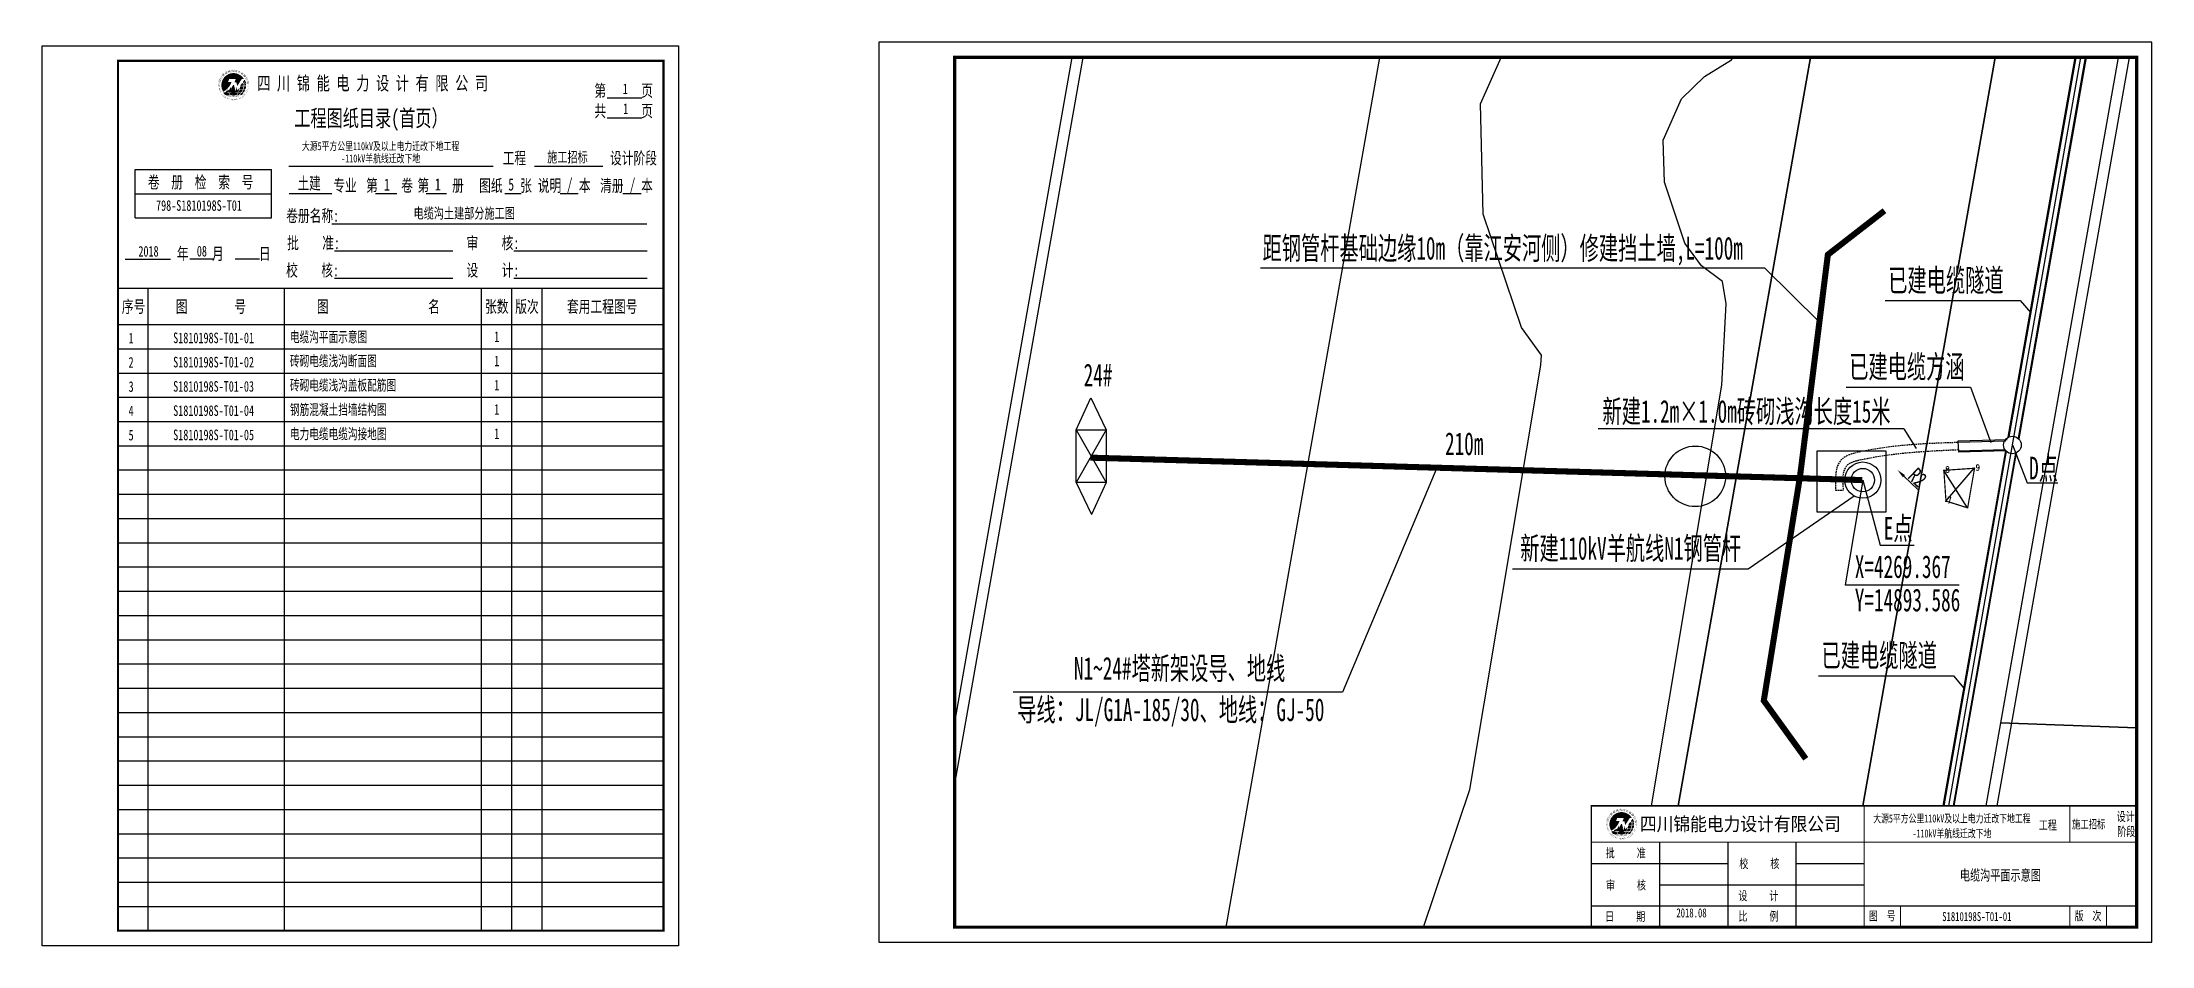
# Model space of a CAD drawing. Extents: x 468464 to 890083, y 3371610 to 6748633.
# Drawn here: x 468464 to 469160, y 3371612 to 3371910 of the extents above; entities that cross this region are included whole.
import ezdxf
from ezdxf.enums import TextEntityAlignment as Align

# ---------------------------------------------------------------- set-up
doc = ezdxf.new("R2010")
doc.units = 0
doc.header["$PDSIZE"] = 0.2
doc.linetypes.add('DASHED', pattern=[0.75, 0.5, -0.25])
doc.linetypes.add('DOTE', pattern=[2.42, 2, -0.2, 0.02, -0.2])
doc.layers.get('0').update_dxf_attribs({"linetype": 'CONTINUOUS'})
for name, color, linetype in [('110kV羊航线现状', 7, 'CONTINUOUS'), ('1道路红线', 7, 'CONTINUOUS'), ('220kV尖石二线', 7, 'CONTINUOUS'), ('B-C', 233, 'CONTINUOUS'), ('B-E1', 151, 'CONTINUOUS'), ('B-G11', 94, 'CONTINUOUS'), ('B-G12', 102, 'CONTINUOUS'), ('B-U29', 144, 'CONTINUOUS'), ('g规划电缆隧道', 1, 'CONTINUOUS'), ('SXSS', 5, 'CONTINUOUS'), ('ZDH', 1, 'CONTINUOUS'), ('原状电力线', 7, 'CONTINUOUS'), ('图框', 7, 'CONTINUOUS'), ('图框_字', 40, 'CONTINUOUS')]:
    doc.layers.add(name, color=color, linetype=linetype)
doc.styles.add('GTF_XW', font='', dxfattribs={"width": 0.85})
doc.styles.add('HZ', font='rs.shx', dxfattribs={"width": 0.8, "bigfont": 'hztxt.shx'})
doc.styles.get("Standard").update_dxf_attribs({"font": '', "width": 0.75})
doc.styles.add('宋体', font='')
doc.styles.add('宋体-0.71', font='', dxfattribs={"width": 0.71})
doc.styles.add('宋体-0.8', font='', dxfattribs={"width": 0.8})
doc.styles.add('宋体-0.9', font='', dxfattribs={"width": 0.9})
doc.styles.add('宋体B', font='', dxfattribs={"width": 0.7, "height": 3.5})
doc.styles.add('宋体－0.71', font='', dxfattribs={"width": 0.71})
doc.styles.get('GTF_XW').set_extended_font_data('SimSun')
doc.styles.get('Standard').set_extended_font_data('SimSun')
doc.styles.get('宋体').set_extended_font_data('SimSun')
doc.styles.get('宋体-0.71').set_extended_font_data('SimSun')
doc.styles.get('宋体-0.8').set_extended_font_data('SimSun')
doc.styles.get('宋体-0.9').set_extended_font_data('SimSun')
doc.styles.get('宋体B').set_extended_font_data('SimSun')
doc.styles.get('宋体－0.71').set_extended_font_data('SimSun')
doc.linetypes.add('TRACKS', pattern='A,0.15,[130,ltypeshp.shx,S=0.25,R=0,X=0,Y=0],0.15', length=0.3)
doc.dimstyles.get("Standard").update_dxf_attribs({"dimtxt": 2, "dimasz": 0.18, "dimexe": 0.18, "dimexo": 0.0625, "dimgap": 0.09, "dimtad": 0, "dimtih": 1, "dimtoh": 1, "dimzin": 0, "dimdsep": 46, "dimtxsty": 'Standard', "dimcen": 0.09, "dimadec": 0, "dimazin": 0, "dimtfac": 1, "dimtofl": 0, "dimtmove": 0, "dimatfit": 3, "dimfxl": 0.18, "dimtolj": 1, "dimtzin": 0, "dimarcsym": 0})

# ---------------------------------------------------------------- blocks, each defined once
blk = doc.blocks.new('锦能logo')
h = blk.add_hatch(color=256)
h.set_gradient(color1=(0, 0, 255), color2=(209, 209, 255), rotation=135, one_color=1, tint=0.91, name='CURVED')
h.paths.add_polyline_path([(2956.98, 7398.65, 0.143789), (2957.62, 7396.49, 0.18278), (2960.32, 7399.67), (2959.18, 7399.67), (2959.55, 7400.67), (2961.71, 7400.67), (2961.29, 7399.56), (2961.94, 7399.56), (2962.23, 7398.38), (2963.68, 7400.67), (2964.43, 7400.67, 0.7651)])
h = blk.add_hatch(color=256)
edge = h.paths.add_edge_path()
edge.add_line((2964.64, 7400.28), (2964.36, 7399.87))
edge.add_ellipse((2960.98, 7398.65), major_axis=(0, 4), ratio=0.886255, start_angle=281.53696, end_angle=287.65206, ccw=False)
edge.add_line((2964.45, 7399.45), (2964.9, 7399.45))
edge.add_arc((2960.98, 7398.65), 4, 11.53696, 23.96133)
edge = h.paths.add_edge_path()
edge.add_spline(control_points=[(2964.25, 7399.45), (2964.24, 7399.52), (2964.22, 7399.58), (2964.21, 7399.65)], knot_values=[4.923286, 4.923286, 4.923286, 4.923286, 4.974821, 4.974821, 4.974821, 4.974821], degree=3, periodic=0)
edge.add_line((2964.21, 7399.65), (2964.08, 7399.45))
edge.add_line((2964.08, 7399.45), (2964.25, 7399.45))
h = blk.add_hatch(color=256)
edge = h.paths.add_edge_path()
edge.add_ellipse((2960.98, 7398.65), major_axis=(0, 4), ratio=0.222792, start_angle=112.99399, end_angle=123.36701, ccw=False)
edge.add_arc((2957.63, 7401.12), 4.76, 290.43029, 302.16283, ccw=False)
edge.add_spline(control_points=[(2959.29, 7396.66), (2959.31, 7396.59), (2959.34, 7396.52), (2959.36, 7396.45)], knot_values=[2.110627, 2.110627, 2.110627, 2.110627, 2.174523, 2.174523, 2.174523, 2.174523], degree=3, periodic=0)
edge.add_line((2959.36, 7396.45), (2960.24, 7396.45))
edge = h.paths.add_edge_path()
edge.add_ellipse((2960.98, 7398.65), major_axis=(0, 4), ratio=0.548638, start_angle=120.98695, end_angle=123.36701, ccw=False)
edge.add_arc((2957.63, 7401.12), 4.76, 281.33659, 288.0218, ccw=False)
edge.add_line((2958.56, 7396.45), (2959.15, 7396.45))
edge = h.paths.add_edge_path()
edge.add_ellipse((2960.98, 7398.65), major_axis=(0, 4), ratio=0.886255, start_angle=126.8699, end_angle=143.1301, ccw=False)
edge.add_line((2958.15, 7396.25), (2957.78, 7396.25))
edge.add_arc((2960.98, 7398.65), 4, 216.8699, 233.1301)
edge.add_line((2958.58, 7395.45), (2958.85, 7395.45))
edge = h.paths.add_edge_path()
edge.add_ellipse((2960.98, 7398.65), major_axis=(0, 4), ratio=0.548638, start_angle=126.8699, end_angle=143.1301, ccw=False)
edge.add_line((2959.23, 7396.25), (2958.39, 7396.25))
edge.add_spline(control_points=[(2958.39, 7396.25), (2958.43, 7396.2), (2958.47, 7396.14), (2958.51, 7396.09)], knot_values=[2.251264, 2.251264, 2.251264, 2.251264, 2.308951, 2.308951, 2.308951, 2.308951], degree=3, periodic=0)
edge.add_spline(control_points=[(2958.51, 7396.09), (2958.58, 7396.01), (2958.65, 7395.93), (2958.72, 7395.86)], knot_values=[2.308951, 2.308951, 2.308951, 2.308951, 2.395547, 2.395547, 2.395547, 2.395547], degree=3, periodic=0)
edge.add_spline(control_points=[(2958.72, 7395.86), (2958.78, 7395.79), (2958.85, 7395.72), (2958.92, 7395.66)], knot_values=[2.395547, 2.395547, 2.395547, 2.395547, 2.475106, 2.475106, 2.475106, 2.475106], degree=3, periodic=0)
edge.add_spline(control_points=[(2958.92, 7395.66), (2959, 7395.59), (2959.08, 7395.53), (2959.16, 7395.47)], knot_values=[2.475106, 2.475106, 2.475106, 2.475106, 2.561933, 2.561933, 2.561933, 2.561933], degree=3, periodic=0)
edge.add_spline(control_points=[(2959.16, 7395.47), (2959.16, 7395.46), (2959.17, 7395.46), (2959.18, 7395.45)], knot_values=[2.561933, 2.561933, 2.561933, 2.561933, 2.568995, 2.568995, 2.568995, 2.568995], degree=3, periodic=0)
edge.add_line((2959.18, 7395.45), (2959.66, 7395.45))
edge = h.paths.add_edge_path()
edge.add_ellipse((2960.98, 7398.65), major_axis=(0, 4), ratio=0.222792, start_angle=126.8699, end_angle=143.1301, ccw=False)
edge.add_line((2960.27, 7396.25), (2959.44, 7396.25))
edge.add_spline(control_points=[(2959.44, 7396.25), (2959.57, 7395.97), (2959.71, 7395.72), (2959.89, 7395.49), (2959.9, 7395.47), (2959.92, 7395.45)], knot_values=[2.239461, 2.239461, 2.239461, 2.239461, 2.525165, 2.525165, 2.553069, 2.553069, 2.553069, 2.553069], degree=3, periodic=0)
edge.add_line((2959.92, 7395.45), (2960.45, 7395.45))
edge = h.paths.add_edge_path()
edge.add_ellipse((2960.98, 7398.65), major_axis=(0, 4), ratio=0.886255, start_angle=148.21167, end_angle=180, ccw=False)
edge.add_line((2959.11, 7395.25), (2958.87, 7395.25))
edge.add_arc((2960.98, 7398.65), 4, 238.21167, 270)
h = blk.add_hatch(color=256)
edge = h.paths.add_edge_path()
edge.add_line((2960.3, 7397.45), (2961.28, 7397.45))
edge.add_line((2961.28, 7397.45), (2961.03, 7398.65))
edge.add_arc((2949.4, 7404.86), 13.18, 325.83016, 331.92506, ccw=False)
h.paths.add_polyline_path([(2960.66, 7395.45), (2960.47, 7396.25), (2961.49, 7396.25), (2961.31, 7395.45)])
edge = h.paths.add_edge_path()
edge.add_line((2961.55, 7396.68), (2961.52, 7396.45))
edge.add_line((2961.52, 7396.45), (2960.44, 7396.45))
edge.add_line((2960.44, 7396.45), (2960.34, 7397.26))
edge.add_line((2960.34, 7397.26), (2961.33, 7397.25))
edge.add_line((2961.33, 7397.25), (2961.37, 7397.01))
edge.add_arc((2961.87, 7397.07), 0.5, 186.2826, 230.69202)
h.paths.add_polyline_path([(2959.29, 7396.66), (2960.16, 7397.09), (2960.14, 7397.26)])
h = blk.add_hatch(color=256)
edge = h.paths.add_edge_path()
edge.add_ellipse((2960.98, 7398.65), major_axis=(0, 4), ratio=0.548638, start_angle=148.21167, end_angle=156.43498, ccw=False)
edge.add_line((2959.83, 7395.25), (2959.49, 7395.25))
edge.add_spline(control_points=[(2959.49, 7395.25), (2959.5, 7395.25), (2959.51, 7395.24), (2959.71, 7395.13), (2959.9, 7395.05), (2960.1, 7394.99)], knot_values=[2.675862, 2.675862, 2.675862, 2.675862, 2.685596, 2.685596, 2.874262, 2.874262, 2.874262, 2.874262], degree=3, periodic=0)
edge = h.paths.add_edge_path()
edge.add_ellipse((2960.98, 7398.65), major_axis=(0, 4), ratio=0.222792, start_angle=148.21167, end_angle=159.73503, ccw=False)
edge.add_line((2960.51, 7395.25), (2960.1, 7395.25))
edge.add_spline(control_points=[(2960.1, 7395.25), (2960.27, 7395.09), (2960.45, 7394.98), (2960.64, 7394.91), (2960.66, 7394.91), (2960.67, 7394.9)], knot_values=[2.660183, 2.660183, 2.660183, 2.660183, 2.946026, 2.946026, 2.973172, 2.973172, 2.973172, 2.973172], degree=3, periodic=0)
edge = h.paths.add_edge_path(flags=17)
edge.add_spline(control_points=[(2961.86, 7394.99), (2962.07, 7395.05), (2962.28, 7395.14), (2962.47, 7395.25)], knot_values=[3.408957, 3.408957, 3.408957, 3.408957, 3.607306, 3.607306, 3.607306, 3.607306], degree=3, periodic=0)
edge.add_line((2962.47, 7395.25), (2962.14, 7395.25))
edge.add_ellipse((2960.98, 7398.65), major_axis=(0, 4), ratio=0.548638, start_angle=203.56773, end_angle=211.78833, ccw=False)
edge = h.paths.add_edge_path()
edge.add_line((2963.09, 7395.25), (2962.85, 7395.25))
edge.add_ellipse((2960.98, 7398.65), major_axis=(0, 4), ratio=0.886255, start_angle=180, end_angle=211.78833, ccw=False)
edge.add_arc((2960.98, 7398.65), 4, 270, 301.78833)
h = blk.add_hatch(color=256)
edge = h.paths.add_edge_path()
edge.add_spline(control_points=[(2960.98, 7394.85), (2960.98, 7394.85), (2960.99, 7394.86), (2961.04, 7394.89), (2961.07, 7394.93), (2961.15, 7395.05), (2961.19, 7395.14), (2961.24, 7395.25)], knot_values=[3.169312, 3.169312, 3.169312, 3.169312, 3.323782, 3.323782, 3.478251, 3.478251, 3.660927, 3.660927, 3.660927, 3.660927], degree=3, periodic=0)
edge.add_line((2961.24, 7395.25), (2960.73, 7395.25))
edge.add_spline(control_points=[(2960.73, 7395.25), (2960.78, 7395.11), (2960.84, 7395.01), (2960.92, 7394.89), (2960.95, 7394.87), (2960.98, 7394.85), (2960.98, 7394.85), (2960.98, 7394.85)], knot_values=[2.622272, 2.622272, 2.622272, 2.622272, 2.850686, 2.850686, 3.018171, 3.018171, 3.113873, 3.113873, 3.113873, 3.113873], degree=3, periodic=0)
h = blk.add_hatch(color=256)
edge = h.paths.add_edge_path()
edge.add_spline(control_points=[(2962.87, 7397.45), (2962.89, 7397.54), (2962.9, 7397.63), (2962.91, 7397.72)], knot_values=[4.398468, 4.398468, 4.398468, 4.398468, 4.469671, 4.469671, 4.469671, 4.469671], degree=3, periodic=0)
edge.add_line((2962.91, 7397.72), (2962.73, 7397.45))
edge.add_line((2962.73, 7397.45), (2962.87, 7397.45))
edge = h.paths.add_edge_path()
edge.add_spline(control_points=[(2962.6, 7396.45), (2962.64, 7396.56), (2962.68, 7396.67), (2962.76, 7396.93), (2962.8, 7397.09), (2962.83, 7397.25)], knot_values=[4.108646, 4.108646, 4.108646, 4.108646, 4.208608, 4.208608, 4.343707, 4.343707, 4.343707, 4.343707], degree=3, periodic=0)
edge.add_line((2962.83, 7397.25), (2962.6, 7397.25))
edge.add_line((2962.6, 7397.25), (2962.27, 7396.77))
edge.add_arc((2961.87, 7397.07), 0.5, 255.2324, 323.28964, ccw=False)
edge.add_ellipse((2960.98, 7398.65), major_axis=(0, 4), ratio=0.222792, start_angle=236.63299, end_angle=238.82013, ccw=False)
edge.add_line((2961.73, 7396.45), (2962.6, 7396.45))
edge = h.paths.add_edge_path()
edge.add_spline(control_points=[(2962.04, 7395.45), (2962.08, 7395.49), (2962.11, 7395.53), (2962.28, 7395.77), (2962.41, 7396), (2962.52, 7396.25)], knot_values=[3.730063, 3.730063, 3.730063, 3.730063, 3.787747, 3.787747, 4.043715, 4.043715, 4.043715, 4.043715], degree=3, periodic=0)
edge.add_line((2962.52, 7396.25), (2961.69, 7396.25))
edge.add_ellipse((2960.98, 7398.65), major_axis=(0, 4), ratio=0.222792, start_angle=216.8699, end_angle=233.1301, ccw=False)
edge.add_line((2961.52, 7395.45), (2962.04, 7395.45))
edge = h.paths.add_edge_path()
edge.add_spline(control_points=[(2961.69, 7395.11), (2961.71, 7395.13), (2961.73, 7395.14), (2961.76, 7395.16)], knot_values=[3.526918, 3.526918, 3.526918, 3.526918, 3.566033, 3.566033, 3.566033, 3.566033], degree=3, periodic=0)
edge.add_spline(control_points=[(2961.76, 7395.16), (2961.79, 7395.19), (2961.82, 7395.22), (2961.86, 7395.25)], knot_values=[3.566033, 3.566033, 3.566033, 3.566033, 3.621489, 3.621489, 3.621489, 3.621489], degree=3, periodic=0)
edge.add_spline(control_points=[(2961.86, 7395.25), (2961.86, 7395.25), (2961.86, 7395.25), (2961.86, 7395.25)], knot_values=[3.621489, 3.621489, 3.621489, 3.621489, 3.622944, 3.622944, 3.622944, 3.622944], degree=3, periodic=0)
edge.add_line((2961.86, 7395.25), (2961.45, 7395.25))
edge.add_ellipse((2960.98, 7398.65), major_axis=(0, 4), ratio=0.222792, start_angle=200.25933, end_angle=211.78833, ccw=False)
edge.add_spline(control_points=[(2961.29, 7394.9), (2961.31, 7394.91), (2961.32, 7394.91), (2961.34, 7394.92)], knot_values=[3.309936, 3.309936, 3.309936, 3.309936, 3.338035, 3.338035, 3.338035, 3.338035], degree=3, periodic=0)
edge.add_spline(control_points=[(2961.34, 7394.92), (2961.36, 7394.93), (2961.38, 7394.93), (2961.4, 7394.94), (2961.4, 7394.94), (2961.41, 7394.95)], knot_values=[3.338035, 3.338035, 3.338035, 3.338035, 3.366886, 3.366886, 3.375289, 3.375289, 3.375289, 3.375289], degree=3, periodic=0)
edge.add_spline(control_points=[(2961.41, 7394.95), (2961.43, 7394.96), (2961.46, 7394.97), (2961.48, 7394.98)], knot_values=[3.375289, 3.375289, 3.375289, 3.375289, 3.414032, 3.414032, 3.414032, 3.414032], degree=3, periodic=0)
edge.add_spline(control_points=[(2961.48, 7394.98), (2961.5, 7394.99), (2961.53, 7395), (2961.55, 7395.02)], knot_values=[3.414032, 3.414032, 3.414032, 3.414032, 3.450925, 3.450925, 3.450925, 3.450925], degree=3, periodic=0)
edge.add_spline(control_points=[(2961.55, 7395.02), (2961.57, 7395.03), (2961.6, 7395.05), (2961.62, 7395.06)], knot_values=[3.450925, 3.450925, 3.450925, 3.450925, 3.49003, 3.49003, 3.49003, 3.49003], degree=3, periodic=0)
edge.add_spline(control_points=[(2961.62, 7395.06), (2961.64, 7395.08), (2961.66, 7395.09), (2961.69, 7395.11)], knot_values=[3.49003, 3.49003, 3.49003, 3.49003, 3.526918, 3.526918, 3.526918, 3.526918], degree=3, periodic=0)
h = blk.add_hatch(color=256)
edge = h.paths.add_edge_path()
edge.add_spline(control_points=[(2964.32, 7398.45), (2964.33, 7398.72), (2964.32, 7398.99), (2964.28, 7399.25)], knot_values=[4.660049, 4.660049, 4.660049, 4.660049, 4.870036, 4.870036, 4.870036, 4.870036], degree=3, periodic=0)
edge.add_line((2964.28, 7399.25), (2963.95, 7399.25))
edge.add_line((2963.95, 7399.25), (2963.41, 7398.45))
edge.add_line((2963.41, 7398.45), (2964.32, 7398.45))
edge = h.paths.add_edge_path()
edge.add_line((2964.94, 7399.25), (2964.49, 7399.25))
edge.add_ellipse((2960.98, 7398.65), major_axis=(0, 4), ratio=0.886255, start_angle=267.13402, end_angle=278.62693, ccw=False)
edge.add_line((2964.52, 7398.45), (2964.98, 7398.45))
edge.add_arc((2960.98, 7398.65), 4, 357.13402, 360)
edge.add_arc((2960.98, 7398.65), 4, 0, 8.62693)
edge = h.paths.add_edge_path()
edge.add_spline(control_points=[(2964.15, 7397.45), (2964.23, 7397.7), (2964.28, 7397.96), (2964.31, 7398.23), (2964.31, 7398.24), (2964.31, 7398.25)], knot_values=[4.392859, 4.392859, 4.392859, 4.392859, 4.597509, 4.597509, 4.607555, 4.607555, 4.607555, 4.607555], degree=3, periodic=0)
edge.add_line((2964.31, 7398.25), (2963.27, 7398.25))
edge.add_line((2963.27, 7398.25), (2963.15, 7398.08))
edge.add_ellipse((2960.98, 7398.65), major_axis=(0, 4), ratio=0.548638, start_angle=252.5424, end_angle=261.6829, ccw=False)
edge.add_line((2963.07, 7397.45), (2964.15, 7397.45))
edge = h.paths.add_edge_path()
edge.add_line((2964.96, 7398.25), (2964.51, 7398.25))
edge.add_ellipse((2960.98, 7398.65), major_axis=(0, 4), ratio=0.886255, start_angle=252.5424, end_angle=264.26083, ccw=False)
edge.add_line((2964.36, 7397.45), (2964.8, 7397.45))
edge.add_arc((2960.98, 7398.65), 4, 342.5424, 354.26083)
edge = h.paths.add_edge_path()
edge.add_spline(control_points=[(2963.71, 7396.45), (2963.72, 7396.48), (2963.74, 7396.5), (2963.89, 7396.75), (2964, 7397), (2964.09, 7397.25)], knot_values=[4.097935, 4.097935, 4.097935, 4.097935, 4.11953, 4.11953, 4.337107, 4.337107, 4.337107, 4.337107], degree=3, periodic=0)
edge.add_line((2964.09, 7397.25), (2963.04, 7397.25))
edge.add_ellipse((2960.98, 7398.65), major_axis=(0, 4), ratio=0.548638, start_angle=236.63299, end_angle=249.51268, ccw=False)
edge.add_line((2962.81, 7396.45), (2963.71, 7396.45))
edge = h.paths.add_edge_path()
edge.add_line((2964.73, 7397.25), (2964.3, 7397.25))
edge.add_ellipse((2960.98, 7398.65), major_axis=(0, 4), ratio=0.886255, start_angle=236.63299, end_angle=249.51268, ccw=False)
edge.add_line((2963.94, 7396.45), (2964.32, 7396.45))
edge.add_arc((2960.98, 7398.65), 4, 326.63299, 339.51268)
edge = h.paths.add_edge_path()
edge.add_spline(control_points=[(2962.78, 7395.45), (2963.08, 7395.67), (2963.35, 7395.94), (2963.57, 7396.25)], knot_values=[3.714253, 3.714253, 3.714253, 3.714253, 4.031886, 4.031886, 4.031886, 4.031886], degree=3, periodic=0)
edge.add_line((2963.57, 7396.25), (2962.74, 7396.25))
edge.add_ellipse((2960.98, 7398.65), major_axis=(0, 4), ratio=0.548638, start_angle=216.8699, end_angle=233.1301, ccw=False)
edge.add_line((2962.3, 7395.45), (2962.78, 7395.45))
edge = h.paths.add_edge_path()
edge.add_line((2964.18, 7396.25), (2963.82, 7396.25))
edge.add_ellipse((2960.98, 7398.65), major_axis=(0, 4), ratio=0.886255, start_angle=216.8699, end_angle=233.1301, ccw=False)
edge.add_line((2963.11, 7395.45), (2963.38, 7395.45))
edge.add_arc((2960.98, 7398.65), 4, 306.8699, 323.1301)
at = {"color": 7, "lineweight": 0}
for p, q in [((2964.64, 7400.28), (2964.36, 7399.87)), ((2961.28, 7397.45), (2961.03, 7398.65)), ((2961.37, 7397.01), (2961.33, 7397.25)), ((2962.6, 7397.25), (2962.27, 7396.77)), ((2963.95, 7399.25), (2963.41, 7398.45))]:
    blk.add_line(p, q, dxfattribs=at)
for p, q in [((2960.14, 7397.26), (2959.29, 7396.66)), ((2959.29, 7396.66), (2960.16, 7397.09)), ((2960.16, 7397.09), (2960.14, 7397.26)), ((2960.3, 7397.45), (2961.28, 7397.45)), ((2960.34, 7397.26), (2961.33, 7397.25)), ((2960.34, 7397.26), (2960.44, 7396.45)), ((2960.44, 7396.45), (2961.52, 7396.45)), ((2960.47, 7396.25), (2961.49, 7396.25)), ((2960.66, 7395.45), (2960.47, 7396.25)), ((2961.31, 7395.45), (2960.66, 7395.45)), ((2961.49, 7396.25), (2961.31, 7395.45)), ((2961.55, 7396.68), (2961.52, 7396.45))]:
    blk.add_line(p, q)
for centre, radius, start, end in [((2960.98, 7398.65), 4, 11.53696, 23.96133), ((2960.98, 7398.65), 4, 216.8699, 233.1301), ((2957.63, 7401.12), 4.76, 281.33659, 288.0218), ((2949.4, 7404.86), 13.18, 325.83016, 331.92506), ((2961.87, 7397.07), 0.5, 186.2826, 230.69202), ((2961.87, 7397.07), 0.5, 255.2324, 323.28964), ((2960.98, 7398.65), 4, 306.8699, 323.1301), ((2960.98, 7398.65), 4, 326.63299, 339.51268), ((2960.98, 7398.65), 4, 342.5424, 354.26083), ((2960.98, 7398.65), 4, 0, 8.62693)]:
    blk.add_arc(centre, radius, start, end, dxfattribs=at)
for start_param, end_param in [(4.913747, 5.020476), (2.214297, 2.498092)]:
    blk.add_ellipse((2960.98, 7398.65), major_axis=(0, 4), ratio=0.886255, start_param=start_param, end_param=end_param)
blk.add_open_spline([(2958.39, 7396.25), (2958.61, 7395.94), (2958.88, 7395.67), (2959.18, 7395.45)], degree=3)
at = {"width": 1.2}
for s, height, rotation, style, p in [('四', 0.6, 75, '宋体-0.8', (2956.62, 7399.49)), ('川', 0.6, 61.36364, '宋体-0.8', (2956.93, 7400.54)), ('锦', 0.6, 47.72727, '宋体-0.9', (2957.51, 7401.42)), ('能', 0.6, 34.09091, '宋体-0.8', (2958.25, 7402.17)), ('电', 0.6, 20.45455, '宋体-0.8', (2959.17, 7402.69)), ('力', 0.6, 6.81818, '宋体-0.71', (2960.19, 7402.99)), ('设', 0.6, 353.18182, '宋体－0.71', (2961.22, 7403.09)), ('计', 0.6, 339.54545, '宋体-0.8', (2962.26, 7402.92)), ('有', 0.6, 325.90909, '宋体-0.8', (2963.23, 7402.48)), ('限', 0.6, 312.27273, '宋体－0.71', (2964.08, 7401.87)), ('公', 0.6, 298.63636, '宋体-0.8', (2964.76, 7401.05)), ('司', 0.6, 285, '宋体-0.8', (2965.24, 7400.09)), ('I', 0.4, 268.41319, '宋体-0.8', (2956.01, 7398.82)), ('S', 0.4, 262.98462, '宋体-0.8', (2956.04, 7399.29)), ('C', 0.4, 273.84176, '宋体-0.8', (2956.01, 7398.35)), ('H', 0.4, 279.27034, '宋体-0.8', (2956.07, 7397.88)), ('U', 0.4, 284.69891, '宋体-0.8', (2956.16, 7397.42)), ('A', 0.4, 290.12748, '宋体-0.8', (2956.3, 7396.97)), ('N', 0.4, 295.55605, '宋体-0.8', (2956.48, 7396.53)), ('J', 0.4, 306.41319, '宋体-0.8', (2956.96, 7395.72)), ('I', 0.4, 311.84176, '宋体-0.8', (2957.26, 7395.35)), ('N', 0.4, 317.27034, '宋体-0.8', (2957.59, 7395.02)), ('N', 0.4, 322.69891, '宋体-0.8', (2957.94, 7394.71)), ('E', 0.4, 328.12748, '宋体-0.8', (2958.33, 7394.44)), ('N', 0.4, 333.55605, '宋体-0.8', (2958.74, 7394.21)), ('G', 0.4, 338.98462, '宋体-0.8', (2959.17, 7394.02)), ('P', 0.4, 349.84176, '宋体-0.8', (2960.08, 7393.76)), ('O', 0.4, 355.27034, '宋体-0.8', (2960.55, 7393.7)), ('W', 0.4, 0.69891, '宋体-0.8', (2961.02, 7393.68)), ('E', 0.4, 6.12748, '宋体-0.8', (2961.49, 7393.7)), ('R', 0.4, 11.55605, '宋体-0.8', (2961.95, 7393.77)), ('D', 0.4, 22.41319, '宋体-0.8', (2962.85, 7394.04)), ('E', 0.4, 27.84176, '宋体-0.8', (2963.28, 7394.24)), ('S', 0.4, 33.27034, '宋体-0.8', (2963.69, 7394.48)), ('I', 0.4, 38.69891, '宋体-0.8', (2964.07, 7394.75)), ('G', 0.4, 44.12748, '宋体-0.8', (2964.43, 7395.06)), ('N', 0.4, 49.55605, '宋体-0.8', (2964.75, 7395.41)), ('C', 0.4, 60.41319, '宋体-0.8', (2965.3, 7396.17)), ('O', 0.4, 65.84176, '宋体-0.8', (2965.51, 7396.59)), ('L', 0.4, 82.12748, '宋体-0.8', (2965.91, 7397.95)), ('D', 0.4, 92.98462, '宋体-0.8', (2965.95, 7398.89)), ('T', 0.4, 87.55605, '宋体-0.8', (2965.95, 7398.42)), ('.', 0.4, 71.27034, '宋体-0.8', (2965.69, 7397.03)), (',', 0.4, 76.69891, '宋体-0.8', (2965.82, 7397.48))]:
    blk.add_text(s, height=height, rotation=rotation, dxfattribs=dict(at, style=style)).set_placement(p)
blk = doc.blocks.new('24275275')
at = {"color": 6}
for radius in [3.99, 2.57]:
    blk.add_circle((14932.65, 4282.07, 1.21), radius, dxfattribs=at)
blk = doc.blocks.new('A$C12DB153C')
at = {"color": 0}
for p, q in [((0, 27.93, -13.15), (4.92, 38.5, -13.15)), ((4.92, 38.5, -13.15), (9.91, 27.96, -13.15)), ((0, 27.93, -13.15), (9.91, 27.96, -13.15)), ((0, 27.93, -13.15), (9.96, 10.56, -13.15)), ((0.05, 10.53, -13.15), (0, 27.93, -13.15)), ((9.91, 27.96, -13.15), (0.05, 10.53, -13.15)), ((9.91, 27.96, -13.15), (9.96, 10.56, -13.15)), ((9.96, 10.56, -13.15), (0.05, 10.53, -13.15)), ((0.05, 10.53, -13.15), (5.04, 0, -13.15)), ((9.96, 10.56, -13.15), (5.04, 0, -13.15))]:
    blk.add_line(p, q, dxfattribs=at)

msp = doc.modelspace()

# ---------------------------------------------------------------- linework, layer by layer
at = {"color": 0}
for p, q in [((469136.245, 3371905.119, 0.257), (469092.678, 3371658.119, 0.257)), ((469136.245, 3371905.119, 0.257), (469092.678, 3371658.119, 0.257)), ((469136.245, 3371905.119, 0.257), (469092.678, 3371658.119, 0.257)), ((469134.634, 3371905.119), (469113.961, 3371787.911)), ((469137.856, 3371905.119), (469117.085, 3371787.36)), ((469031.933, 3371835.709), (469050.07, 3371817.714)), ((469116.333, 3371824.855, -0.257), (469119.792, 3371820.777)), ((469099.99, 3371796.342), (469106.659, 3371778.051, 0.134)), ((469077.9, 3371782.517), (468977.078, 3371782.517)), ((469077.9, 3371782.517), (469081.983, 3371776.098, -0.026)), ((469095.735, 3371778.421, -0.536), (469095.942, 3371774.806, -0.134)), ((469113.767, 3371777.219, 0.257), (469118.583, 3371764.762)), ((469064.419, 3371765.625), (469058.6, 3371731.069)), ((469064.36, 3371765.633), (469070.087, 3371744.177, -0.189)), ((469082.507, 3371762.487), (469077.952, 3371766.926)), ((469118.583, 3371764.762), (469128.723, 3371764.762)), ((469070.087, 3371744.177, -0.189), (469081.397, 3371744.177, -0.189)), ((469058.6, 3371731.069), (469096.22, 3371731.069)), ((469094.32, 3371701.091, -0.257), (469097.779, 3371697.014))]:
    msp.add_line(p, q, dxfattribs=at)
at = {"color": 1}
for p, q in [((469134.419, 3371905.119), (469112.347, 3371779.751)), ((469134.669, 3371905.119), (469112.576, 3371779.867)), ((469137.821, 3371905.119), (469115.651, 3371779.428)), ((469138.07, 3371905.119), (469115.831, 3371779.26)), ((469111.567, 3371775.324), (469090.931, 3371658.119)), ((469111.742, 3371775.138), (469091.102, 3371658.119)), ((469111.997, 3371778.92, 0.257), (469095.735, 3371778.421, -0.536)), ((469111.632, 3371778.509, 0.283), (469095.758, 3371778.022, -0.492)), ((469111.322, 3371775.621, 0.27), (469095.922, 3371775.149, -0.172)), ((469111.499, 3371775.283, 0.257), (469095.942, 3371774.806, -0.134)), ((469114.782, 3371774.499), (469094.255, 3371658.119)), ((469115.007, 3371774.594), (469094.425, 3371658.119))]:
    msp.add_line(p, q, dxfattribs=at)
at = {"color": 1, "linetype": 'DASHED'}
msp.add_line((469055.432, 3371762.276, -0.019), (469057.931, 3371762.287, -0.008), dxfattribs=at)
at = {"color": 0, "flags": 128}
msp.add_lwpolyline([(468919.43, 3371618.119), (468934.747, 3371663.511), (468958.182, 3371803.549), (468958.362, 3371806.876), (468951.74, 3371816.003), (468939.187, 3371853.374), (468938.231, 3371889.772), (468945.051, 3371905.119)], dxfattribs=at)
msp.add_lwpolyline([(468919.43, 3371618.119), (468934.747, 3371663.511), (468958.182, 3371803.549), (468958.362, 3371806.876), (468951.74, 3371816.003), (468939.187, 3371853.374), (468938.231, 3371889.772), (468945.051, 3371905.119)], dxfattribs=at)
at = {"color": 0}
msp.add_lwpolyline([(469049.301, 3371775.334), (469072.007, 3371775.334), (469072.007, 3371754.994), (469049.301, 3371754.994)], close=True, dxfattribs=at)
at = {"color": 1}
msp.add_circle((469113.767, 3371777.219, 0.257), 2.903, dxfattribs=at)
at = {"color": 1, "linetype": 'DASHED'}
for points in [[(469095.758, 3371778.022, -0.492), (469064.35, 3371775.119, -0.014), (469057.242, 3371772.26, -0.019), (469055.432, 3371762.276, -0.019)], [(469095.898, 3371775.574, -0.22), (469063.725, 3371772.266, 0.064), (469059.384, 3371770.638, 0.068), (469057.931, 3371762.287, -0.008)]]:
    msp.add_spline(points, degree=3, dxfattribs=at)
at = {"color": 0}
msp.add_solid([(469078.301, 3371767.284), (469077.603, 3371766.568), (469075.804, 3371769.02)], dxfattribs=at)
at = {"layer": '110kV羊航线现状', "color": 0}
for p, q in [((468865.66, 3371835.709), (469023.674, 3371835.709)), ((468865.66, 3371835.709), (469031.933, 3371835.709)), ((469071.775, 3371824.855, -0.257), (469116.333, 3371824.855, -0.257)), ((469058.912, 3371796.342), (469099.99, 3371796.342)), ((469026.619, 3371736.312), (469061.537, 3371760.385)), ((468948.823, 3371736.312), (469026.619, 3371736.312)), ((469049.763, 3371701.091, -0.257), (469094.32, 3371701.091, -0.257))]:
    msp.add_line(p, q, dxfattribs=at)
at = {"layer": '110kV羊航线现状', "color": 0, "linetype": 'TRACKS', "ltscale": 0.5, "const_width": 2}
for points in [[(469043.529, 3371765.588), (469052.868, 3371840.004), (469071.558, 3371854.519)], [(469043.69, 3371766.889), (469031.733, 3371692.848), (469045.589, 3371673.664)]]:
    msp.add_lwpolyline(points, dxfattribs=at)
at = {"layer": '110kV羊航线现状', "color": 0, "linetype": 'DOTE', "ltscale": 0.15, "const_width": 2}
msp.add_lwpolyline([(469064.241, 3371765.637), (468809.538, 3371773.032)], dxfattribs=at)
at = {"layer": '110kV羊航线现状', "color": 1, "const_width": 0.4, "elevation": 963.993}
msp.add_lwpolyline([(469091.241, 3371768.85), (469101.275, 3371769.532), (469098.997, 3371756.465), (469091.844, 3371758.713), (469091.155, 3371768.844)], dxfattribs=at)
at = {"layer": '1道路红线', "color": 8}
for p, q in [((468803.42, 3371905.119), (468764.761, 3371686.336)), ((468807.02, 3371905.119), (468764.761, 3371665.96)), ((468807.02, 3371905.119), (468764.761, 3371665.96)), ((468803.42, 3371905.119), (468764.761, 3371686.336)), ((469108.067, 3371905.119), (469064.422, 3371658.119)), ((469108.067, 3371905.119), (469064.422, 3371658.119)), ((469148.687, 3371905.119), (469105.042, 3371658.119)), ((469148.687, 3371905.119), (469105.042, 3371658.119)), ((469152.287, 3371905.119), (469108.642, 3371658.119))]:
    msp.add_line(p, q, dxfattribs=at)
at = {"layer": '1道路红线', "color": 1}
for p, q in [((469112.347, 3371779.751), (469134.419, 3371905.119)), ((469115.831, 3371779.26), (469138.07, 3371905.119)), ((469090.931, 3371658.119), (469111.567, 3371775.324)), ((469094.425, 3371658.119), (469115.007, 3371774.594))]:
    msp.add_line(p, q, dxfattribs=at)
at = {"layer": '1道路红线', "color": 8}
msp.add_lwpolyline([(469148.687, 3371905.119), (469105.042, 3371658.119)], dxfattribs=at)
msp.add_lwpolyline([(469148.687, 3371905.119), (469105.042, 3371658.119)], dxfattribs=at)
at = {"layer": '220kV尖石二线', "color": 1, "ltscale": 20}
msp.add_line((469109.882, 3371685.511), (469154.761, 3371683.932), dxfattribs=at)
msp.add_line((469109.882, 3371685.511), (469154.761, 3371683.932), dxfattribs=at)
at = {"layer": 'B-C', "color": 8}
msp.add_lwpolyline([(469148.687, 3371905.119), (469109.882, 3371685.511), (469154.761, 3371683.932)], dxfattribs=at)
msp.add_lwpolyline([(469148.687, 3371905.119), (469109.882, 3371685.511), (469154.761, 3371683.932)], dxfattribs=at)
at = {"layer": 'B-E1', "color": 8}
for points in [[(468904.969, 3371905.119), (468854.256, 3371618.119)], [(468904.969, 3371905.119), (468854.256, 3371618.119)], [(469003.493, 3371658.119), (469047.138, 3371905.119)], [(469003.493, 3371658.119), (469047.138, 3371905.119)]]:
    msp.add_lwpolyline(points, dxfattribs=at)
at = {"layer": 'B-G11', "color": 3}
for p, q in [((469098.997, 3371756.465, 963.993), (469091.155, 3371768.844, 963.993)), ((469091.844, 3371758.713, 963.993), (469101.189, 3371769.526, 964.071))]:
    msp.add_line(p, q, dxfattribs=at)
at = {"layer": 'B-G12', "color": 8}
for points in [[(469047.138, 3371905.119), (469003.493, 3371658.119)], [(469047.138, 3371905.119), (469003.493, 3371658.119)], [(469064.422, 3371658.119), (469108.067, 3371905.119)], [(469064.422, 3371658.119), (469108.067, 3371905.119)]]:
    msp.add_lwpolyline(points, dxfattribs=at)
at = {"layer": 'B-U29', "color": 8}
msp.add_lwpolyline([(469154.761, 3371683.932), (469109.882, 3371685.511), (469105.042, 3371658.119)], dxfattribs=at)
msp.add_lwpolyline([(469154.761, 3371683.932), (469109.882, 3371685.511), (469105.042, 3371658.119)], dxfattribs=at)
at = {"layer": 'g规划电缆隧道', "color": 8}
msp.add_circle((469009.125, 3371766.868), 10, dxfattribs=at)
at = {"layer": 'SXSS', "color": 8, "linetype": 'Continuous', "flags": 128}
msp.add_lwpolyline([(468994.679, 3371658.119), (469017.914, 3371796.96), (469019.359, 3371823.736), (469018.114, 3371831.2), (469011.152, 3371836.287), (469005.694, 3371843.809), (468998.93, 3371863.947), (468998.566, 3371877.793), (469004.618, 3371891.41), (469012.2, 3371898.744), (469021.085, 3371904.293), (469021.478, 3371905.119)], dxfattribs=at)
at = {"layer": 'SXSS', "color": 3, "linetype": 'Continuous', "flags": 128}
msp.add_lwpolyline([(468994.679, 3371658.119), (469017.914, 3371796.96), (469019.359, 3371823.736), (469018.114, 3371831.2), (469011.152, 3371836.287), (469005.694, 3371843.809), (468998.93, 3371863.947), (468998.566, 3371877.793), (469004.618, 3371891.41), (469012.2, 3371898.744), (469021.085, 3371904.293), (469021.478, 3371905.119)], dxfattribs=at)
at = {"layer": 'ZDH', "color": 8, "linetype": 'Continuous'}
for p in [(469091.155, 3371768.844, 963.993), (469101.189, 3371769.526, 964.071), (469091.758, 3371758.707, 963.938)]:
    msp.add_point(p, dxfattribs=at)
at = {"layer": '原状电力线', "lineweight": 13}
for p, q in [((469132.761, 3371658.119), (469132.761, 3371646.119)), ((469154.761, 3371658.119), (469154.761, 3371618.119)), ((469076.844, 3371625.119), (469076.844, 3371618.119)), ((469132.761, 3371625.119), (469132.761, 3371618.119)), ((469144.761, 3371625.119), (469144.761, 3371618.119))]:
    msp.add_line(p, q, dxfattribs=at)
at = {"layer": '原状电力线'}
for p, q in [((468997.344, 3371646.119), (468997.344, 3371618.119)), ((469019.844, 3371646.119), (469019.844, 3371618.119)), ((469042.344, 3371646.119), (469042.344, 3371618.119)), ((468974.844, 3371639.119), (469019.844, 3371639.119)), ((469042.344, 3371639.119), (469064.844, 3371639.119)), ((468997.344, 3371632.119), (469064.844, 3371632.119)), ((468974.844, 3371625.119), (469154.761, 3371625.119)), ((469154.761, 3371618.119), (468974.844, 3371618.119))]:
    msp.add_line(p, q, dxfattribs=at)
at = {"layer": '原状电力线', "lineweight": 60, "const_width": 0.5}
msp.add_lwpolyline([(468974.844, 3371618.119), (468974.844, 3371658.119), (469154.844, 3371658.119)], dxfattribs=at)
at = {"layer": '原状电力线', "lineweight": 30, "const_width": 0.3}
for points in [[(469064.844, 3371618.119), (469064.844, 3371658.119)], [(468975.094, 3371646.119), (469154.761, 3371646.119)]]:
    msp.add_lwpolyline(points, dxfattribs=at)
at = {"layer": '图框'}
for p, q in [((468650.055, 3371891.704), (468661.516, 3371891.704)), ((468650.055, 3371885.154), (468661.516, 3371885.154)), ((468494.374, 3371868.12), (468539.374, 3371868.12)), ((468494.374, 3371852.12), (468494.374, 3371868.12)), ((468539.374, 3371852.12), (468539.374, 3371868.12)), ((468612.529, 3371869.124), (468545.037, 3371869.124)), ((468648.699, 3371869.124), (468626.161, 3371869.124)), ((468494.374, 3371860.12), (468539.374, 3371860.12)), ((468559.254, 3371860.124), (468545.13, 3371860.124)), ((468580.707, 3371860.124), (468573.665, 3371860.124)), ((468597.062, 3371860.124), (468590.354, 3371860.124)), ((468621.72, 3371860.052), (468616.349, 3371860.052)), ((468640.561, 3371860.052), (468634.561, 3371860.052)), ((468661.282, 3371860.052), (468655.282, 3371860.052)), ((468494.374, 3371852.12), (468539.374, 3371852.12)), ((468663.147, 3371850.124), (468559.206, 3371850.124)), ((468491.032, 3371838.474), (468506.032, 3371838.474)), ((468512.445, 3371838.587), (468520.445, 3371838.587)), ((468527.338, 3371838.587), (468535.338, 3371838.587)), ((468599.219, 3371841.124), (468560.097, 3371841.124)), ((468663.276, 3371841.124), (468619.297, 3371841.124)), ((468599.219, 3371832.124), (468560.097, 3371832.124)), ((468663.276, 3371832.124), (468619.297, 3371832.124)), ((468488.681, 3371828.959), (468668.681, 3371828.959)), ((468498.681, 3371616.959), (468498.681, 3371828.959)), ((468543.681, 3371616.959), (468543.681, 3371828.959)), ((468608.681, 3371616.959), (468608.681, 3371828.959)), ((468618.681, 3371616.959), (468618.681, 3371828.959)), ((468628.681, 3371616.959), (468628.681, 3371828.959)), ((468488.681, 3371816.959), (468668.681, 3371816.959)), ((468488.681, 3371808.959), (468668.681, 3371808.959)), ((468488.681, 3371800.959), (468668.681, 3371800.959)), ((468488.681, 3371792.959), (468668.681, 3371792.959)), ((468488.681, 3371784.959), (468668.681, 3371784.959)), ((468488.681, 3371776.959), (468668.681, 3371776.959)), ((468488.681, 3371768.959), (468668.681, 3371768.959)), ((468488.681, 3371760.959), (468668.681, 3371760.959)), ((468488.681, 3371752.959), (468668.681, 3371752.959)), ((468488.681, 3371744.959), (468668.681, 3371744.959)), ((468488.681, 3371736.959), (468668.681, 3371736.959)), ((468488.681, 3371728.959), (468668.681, 3371728.959)), ((468488.681, 3371728.959), (468668.681, 3371728.959)), ((468488.681, 3371720.959), (468668.681, 3371720.959)), ((468488.681, 3371712.959), (468668.681, 3371712.959)), ((468488.681, 3371704.959), (468668.681, 3371704.959)), ((468488.681, 3371696.959), (468668.681, 3371696.959)), ((468488.681, 3371688.959), (468668.681, 3371688.959)), ((468488.681, 3371680.959), (468668.681, 3371680.959)), ((468488.681, 3371672.959), (468668.681, 3371672.959)), ((468488.681, 3371664.959), (468668.681, 3371664.959)), ((468488.681, 3371656.959), (468668.681, 3371656.959)), ((468488.681, 3371648.959), (468668.681, 3371648.959)), ((468488.681, 3371640.959), (468668.681, 3371640.959)), ((468488.681, 3371632.959), (468668.681, 3371632.959)), ((468488.681, 3371624.959), (468668.681, 3371624.959))]:
    msp.add_line(p, q, dxfattribs=at)
for points in [[(468463.681, 3371908.959), (468673.681, 3371908.959), (468673.681, 3371611.959), (468463.681, 3371611.959)], [(469159.761, 3371910.119), (468739.761, 3371910.119), (468739.761, 3371613.119), (469159.761, 3371613.119)]]:
    msp.add_lwpolyline(points, close=True, dxfattribs=at)
for points, const_width in [([(468668.681, 3371616.959), (468488.681, 3371616.959), (468488.681, 3371903.959), (468668.681, 3371903.959)], 0.7), ([(468764.761, 3371618.119), (469154.761, 3371618.119), (469154.761, 3371905.119), (468764.761, 3371905.119)], 1)]:
    msp.add_lwpolyline(points, close=True, dxfattribs=dict(at, const_width=const_width))

# ---------------------------------------------------------------- block references
msp.add_blockref('锦能logo', (465565.818, 3364497.275))
at = {"color": 0}
msp.add_blockref('A$C12DB153C', (468804.819, 3371754.249), dxfattribs=at)
at = {"layer": '110kV羊航线现状', "color": 0, "xscale": 1.5, "yscale": 1.5, "zscale": 1.5}
msp.add_blockref('24275275', (446665.443, 3365342.519, -1.809), dxfattribs=at)
at = {"layer": '原状电力线'}
msp.add_blockref('锦能logo', (466023.804, 3364253.425), dxfattribs=at)

# ---------------------------------------------------------------- texts
at = {"color": 3, "style": '宋体'}
for s, height, width, p in [('1', 3.5, 0.7, (468655.232, 3371892.977)), ('1', 3.5, 0.7, (468655.385, 3371886.427)), ('施工招标', 3.5, 0.7, (468630.309, 3371870.461)), ('土建', 4, 0.7, (468547.946, 3371861.592)), ('1', 4, 0.7, (468576.473, 3371861.102)), ('1', 4, 0.7, (468593.277, 3371861.192)), ('5', 4, 0.7, (468617.472, 3371861.176)), ('/', 4, 0.7, (468636.776, 3371861.192)), ('/', 4, 0.7, (468657.497, 3371861.12)), ('798-S1810198S-T01', 3.5, 0.7, (468501.247, 3371854.481)), ('电缆沟土建部分施工图', 3.5, 0.7, (468586.207, 3371851.947)), ('2018', 3.5, 0.7, (468495.428, 3371839.381)), ('08', 3.5, 0.7, (468514.708, 3371839.416)), ('1', 3.5, 0.7, (468492.185, 3371810.728)), ('电缆沟平面示意图', 3.5, 0.65, (468545.438, 3371811.133)), ('2', 3.5, 0.7, (468492.185, 3371802.728)), ('砖砌电缆浅沟断面图', 3.5, 0.65, (468545.426, 3371803.201)), ('3', 3.5, 0.7, (468492.185, 3371794.728)), ('砖砌电缆浅沟盖板配筋图', 3.5, 0.65, (468545.426, 3371795.201)), ('4', 3.5, 0.7, (468492.185, 3371786.728)), ('钢筋混凝土挡墙结构图', 3.5, 0.65, (468545.438, 3371787.133)), ('5', 3.5, 0.7, (468492.185, 3371778.728)), ('电力电缆电缆沟接地图', 3.5, 0.65, (468545.438, 3371779.133))]:
    msp.add_text(s, height=height, dxfattribs=dict(at, width=width)).set_placement(p)
at = {"color": 0, "style": 'GTF_XW', "width": 0.62}
for s, p in [('距钢管杆基础边缘10m（靠江安河侧）修建挡土墙,L=100m', (468866.35, 3371838.405, -0.134)), ('已建电缆隧道', (469072.8, 3371827.803, -0.391)), ('24#', (468807.31, 3371796.56)), ('已建电缆方涵', (469059.937, 3371799.291, -0.134)), ('新建1.2m×1.0m砖砌浅沟长度15米', (468978.506, 3371784.556, -0.134)), ('210m', (468926.55, 3371773.895, -0.268)), ('D点', (469119.266, 3371765.826, -0.268)), ('E点', (469071.317, 3371745.987, -0.189)), ('新建110kV羊航线N1钢管杆', (468951.381, 3371739.379, -0.268)), ('已建电缆隧道', (469050.787, 3371704.039, -0.391)), ('N1~24#塔新架设导、地线', (468804.124, 3371699.781, -0.268)), ('导线：JL/G1A-185/30、地线：GJ-50', (468785.402, 3371686.115, -0.134))]:
    msp.add_text(s, height=7.5, dxfattribs=at).set_placement(p)
at = {"color": 3, "style": '宋体', "width": 0.7}
for s, p in [('S1810198S-T01-01', (468520.24, 3371812.551)), ('S1810198S-T01-02', (468520.24, 3371804.551)), ('S1810198S-T01-03', (468520.24, 3371796.551)), ('S1810198S-T01-04', (468520.24, 3371788.551)), ('S1810198S-T01-05', (468520.24, 3371780.551))]:
    msp.add_text(s, height=3.5, dxfattribs=at).set_placement(p, align=Align.MIDDLE)
for p in [(468613.681, 3371812.959), (468613.681, 3371804.959), (468613.681, 3371796.959), (468613.681, 3371788.959), (468613.681, 3371780.959)]:
    msp.add_text('1', height=3.5, dxfattribs=at).set_placement(p, align=Align.MIDDLE_CENTER)
at = {"color": 0, "style": 'GTF_XW', "width": 0.62}
msp.add_text(' X=4269.367', height=7.5, dxfattribs=at).set_placement((469058.6, 3371731.069), align=Align.BOTTOM_LEFT)
msp.add_text(' Y=14893.586', height=7.5, dxfattribs=at).set_placement((469058.6, 3371729.819), align=Align.TOP_LEFT)
at = {"color": 0, "insert": (469082.527, 3371766.538), "char_height": 5, "attachment_point": 5, "rotation": 315.737183}
msp.add_mtext('\\A1;R2', dxfattribs=at)
at = {"layer": 'ZDH', "color": 8, "linetype": 'Continuous', "style": 'HZ', "width": 0.8}
for s, p in [('8', (469091.655, 3371768.094, 963.993)), ('9', (469101.689, 3371768.776, 964.071)), ('7', (469092.258, 3371757.957, 963.938))]:
    msp.add_text(s, height=2, dxfattribs=at).set_placement(p)
at = {"layer": '原状电力线', "style": '宋体B', "width": 0.7}
for s, height, p in [('大源5平方公里110kV及以上电力迁改下地工程', 2.64, (468575.345, 3371875.822)), ('-110kV羊航线迁改下地', 2.64, (468575.379, 3371871.756)), ('大源5平方公里110kV及以上电力迁改下地工程', 2.64, (469093.8, 3371653.969)), ('-110kV羊航线迁改下地', 2.64, (469093.8, 3371649.028)), ('电缆沟平面示意图', 3.5, (469109.802, 3371635.267)), ('2018.08', 3, (469007.879, 3371622.833)), ('S1810198S-T01-01', 3, (469102.03, 3371621.619))]:
    msp.add_text(s, height=height, dxfattribs=at).set_placement(p, align=Align.MIDDLE_CENTER)
at = {"layer": '原状电力线'}
for s, height, style, width, p in [('四川锦能电力设计有限公司', 4.5, '宋体-0.9', 0.9, (468990.858, 3371649.907)), ('工程', 3, '宋体-0.71', 0.71, (469122.487, 3371650.317)), ('施工招标', 2.8, '宋体B', 0.7, (469133.455, 3371650.671)), ('设计', 3, '宋体-0.71', 0.71, (469148.161, 3371653.128)), ('阶段', 3, '宋体-0.71', 0.71, (469148.347, 3371648.171)), ('批     准', 3, '宋体-0.71', 0.71, (468979.599, 3371641.1)), ('校     核', 3, '宋体-0.71', 0.71, (469023.653, 3371637.575)), ('审     核', 3, '宋体-0.71', 0.71, (468979.644, 3371630.499)), ('设     计', 3, '宋体-0.71', 0.71, (469023.357, 3371626.986)), ('日     期', 3, '宋体-0.71', 0.71, (468979.394, 3371620.146)), ('比     例', 3, '宋体-0.71', 0.71, (469023.357, 3371620.223)), ('图  号', 3, '宋体-0.71', 0.71, (469066.386, 3371620.349)), ('版  次', 3, '宋体-0.71', 0.71, (469134.285, 3371620.349))]:
    msp.add_text(s, height=height, dxfattribs=dict(at, style=style, width=width)).set_placement(p)
at = {"layer": '图框_字'}
for s, height, style, width, p in [('四 川 锦 能 电 力 设 计 有 限 公 司', 4.5, '宋体-0.71', 0.71, (468534.628, 3371894.319)), ('第      页', 4, '宋体-0.71', 0.71, (468645.875, 3371892.15)), ('工程图纸目录(首页）', 5.5, '宋体-0.71', 0.71, (468546.873, 3371882.313)), ('共      页', 4, '宋体-0.71', 0.71, (468645.875, 3371885.45)), ('工程', 4, '宋体-0.71', 0.71, (468615.615, 3371869.872)), ('设计阶段', 4, '宋体-0.71', 0.71, (468651.044, 3371869.872)), ('卷  册  检  索  号', 4, '宋体-0.71', 0.71, (468498.544, 3371861.935)), ('专业', 4, '宋体-0.71', 0.71, (468559.74, 3371860.872)), ('第    卷', 4, '宋体-0.71', 0.71, (468570.537, 3371860.872)), ('第    册', 4, '宋体', 0.7, (468587.512, 3371860.872)), ('图纸   张', 4, '宋体-0.71', 0.71, (468607.852, 3371860.8)), ('说明   本', 4, '宋体-0.71', 0.71, (468627.211, 3371860.8)), ('清册   本', 4, '宋体-0.71', 0.71, (468647.768, 3371860.8)), ('卷册名称:', 4, '宋体-0.71', 0.71, (468544.193, 3371850.872)), ('批    准:', 4, '宋体-0.71', 0.71, (468544.485, 3371841.872)), ('审    核:', 4, '宋体-0.71', 0.71, (468603.677, 3371841.872)), ('年    月      日', 4, '宋体-0.71', 0.71, (468508.131, 3371838.338)), ('校    核:', 4, '宋体-0.71', 0.71, (468544.159, 3371832.872)), ('设    计:', 4, '宋体-0.71', 0.71, (468603.677, 3371832.872)), ('序号', 4, '宋体-0.71', 0.71, (468489.958, 3371820.883)), ('图        号', 4, '宋体-0.71', 0.71, (468507.757, 3371820.883)), ('图                 名', 4, '宋体-0.71', 0.71, (468554.325, 3371820.883)), ('张数', 4, '宋体-0.71', 0.71, (468609.809, 3371820.883)), ('版次', 4, '宋体-0.71', 0.71, (468619.765, 3371820.883)), ('套用工程图号', 4, '宋体-0.71', 0.71, (468636.847, 3371820.883))]:
    msp.add_text(s, height=height, dxfattribs=dict(at, style=style, width=width)).set_placement(p)

# ---------------------------------------------------------------- leaders
at = {"layer": '110kV羊航线现状', "color": 0}
msp.add_leader([(468923.898, 3371769.712), (468892.729, 3371695.695), (468784.051, 3371695.695)], dimstyle='Standard', override={"dimgap": 0.09, "dimtad": 0}, dxfattribs=at)

doc.saveas('drawing.dxf')
